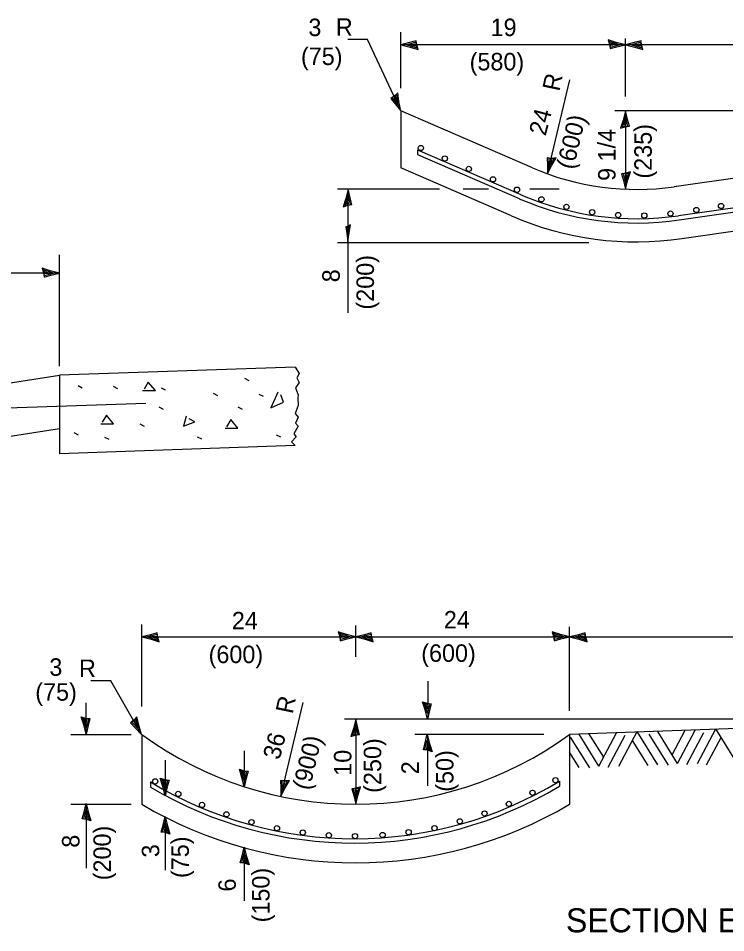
# Model space of a CAD drawing. Extents: x 1901644 to 1903004, y 132483 to 132923.
# Drawn here: x 1902514.9 to 1902612.1, y 132601.2 to 132726.8 of the extents above; entities that cross this region are included whole.
import ezdxf

# ---------------------------------------------------------------- set-up
doc = ezdxf.new("R2010")
doc.units = 0
for name, color, linetype in [('Design_PR_EOP', 7, 'Continuous'), ('Design_PR_Roadway Dimensions', 7, 'Continuous'), ('Drainage_EX_Plan and Profile Notes', 7, 'Continuous'), ('Level 48', 7, 'Continuous'), ('Sheets_General Details', 7, 'Continuous'), ('Topo_Building', 7, 'Continuous')]:
    doc.layers.add(name, color=color, linetype=linetype)

# ---------------------------------------------------------------- blocks, each defined once
blk = doc.blocks.new('CTH')
at = {"layer": 'Drainage_EX_Plan and Profile Notes'}
blk.add_lwpolyline([(-1.836, 0.047), (-1.774, -0.444), (-0.999, -0.231), (0, 0), (-1.066, 0.262), (-2, 0.556), (-1.836, 0.047), (-1.754, -0.277), (-0.672, 0.002), (-1.855, 0.375), (-1.68, -0.044), (-1.182, 0.014), (-1.661, 0.145)], dxfattribs=at)

msp = doc.modelspace()

# ---------------------------------------------------------------- linework, layer by layer
at = {"layer": 'Design_PR_EOP'}
for p, q in [((1902567.44, 132714.09), (1902567.44, 132706.29)), ((1902585.53, 132706.26), (1902567.44, 132714.09)), ((1902605.02, 132703.67), (1902676.64, 132714.09)), ((1902605.61, 132699.69), (1902672.63, 132709.44)), ((1902569.74, 132708.73), (1902583.94, 132702.58)), ((1902569.74, 132708.73), (1902569.74, 132708.08)), ((1902569.74, 132708.08), (1902583.7, 132702.03)), ((1902570.2, 132708.98), (1902570.2, 132708.98)), ((1902605.7, 132699.1), (1902672.63, 132708.84)), ((1902573.5, 132707.54), (1902573.5, 132707.54)), ((1902606.06, 132696.54), (1902676.64, 132706.81)), ((1902582.66, 132699.65), (1902567.44, 132706.25)), ((1902576.8, 132706.11), (1902576.8, 132706.11)), ((1902580.11, 132704.68), (1902580.11, 132704.68)), ((1902583.41, 132703.25), (1902583.41, 132703.25)), ((1902586.76, 132701.93), (1902586.76, 132701.93)), ((1902590.2, 132700.89), (1902590.2, 132700.89)), ((1902593.73, 132700.17), (1902593.73, 132700.17)), ((1902597.31, 132699.77), (1902597.31, 132699.77)), ((1902600.9, 132699.71), (1902600.9, 132699.71)), ((1902604.49, 132699.98), (1902604.49, 132699.98)), ((1902608.06, 132700.47), (1902608.06, 132700.47)), ((1902552.92, 132678.9), (1902520.54, 132677.77)), ((1902476.04, 132670.84), (1902520.54, 132677.77)), ((1902520.54, 132677.77), (1902520.54, 132666.97)), ((1902545.98, 132677.35), (1902546.57, 132677.06)), ((1902523.08, 132676.35), (1902523.66, 132676.06)), ((1902527.92, 132676.25), (1902528.51, 132675.96)), ((1902534.49, 132676.06), (1902535.08, 132675.76)), ((1902541.66, 132675.31), (1902542.25, 132675.01)), ((1902547.92, 132675.17), (1902548.51, 132674.88)), ((1902534.2, 132673.42), (1902534.79, 132673.13)), ((1902545.03, 132673.42), (1902545.62, 132673.13)), ((1902477.15, 132663.73), (1902520.54, 132670.48)), ((1902531.57, 132671.08), (1902532.15, 132670.79)), ((1902522.49, 132669.91), (1902523.08, 132669.61)), ((1902526.74, 132669.26), (1902527.33, 132668.97)), ((1902539.47, 132669.32), (1902540.06, 132669.03)), ((1902550.3, 132669.61), (1902550.89, 132669.32)), ((1902552.92, 132668.1), (1902520.54, 132666.97)), ((1902650.61, 132630.55), (1902590.64, 132628.45)), ((1902604.74, 132625.64), (1902606.54, 132629.01)), ((1902605.48, 132624.46), (1902607.9, 132629.01)), ((1902608.19, 132624.45), (1902610.72, 132629.21)), ((1902613.58, 132624.64), (1902610.72, 132629.21)), ((1902531.84, 132628.45), (1902531.84, 132618.85)), ((1902590.64, 132628.45), (1902590.64, 132618.85)), ((1902593.41, 132623.84), (1902590.76, 132628.08)), ((1902594.67, 132624.08), (1902591.94, 132628.46)), ((1902595.32, 132625.31), (1902593.3, 132628.55)), ((1902594.67, 132624.08), (1902597.09, 132628.64)), ((1902595.95, 132623.93), (1902598.29, 132628.34)), ((1902597.38, 132624.07), (1902599.91, 132628.83)), ((1902602.77, 132624.26), (1902599.91, 132628.83)), ((1902604.21, 132624.22), (1902601.57, 132628.46)), ((1902605.48, 132624.46), (1902602.75, 132628.83)), ((1902606.75, 132624.31), (1902609.1, 132628.72)), ((1902609.45, 132624.28), (1902611.46, 132628.04)), ((1902601.41, 132624.19), (1902599.26, 132627.61)), ((1902591.97, 132623.88), (1902590.64, 132626)), ((1902533.02, 132621.92), (1902533.02, 132621.22)), ((1902589.23, 132622.04), (1902589.23, 132621.34))]:
    msp.add_line(p, q, dxfattribs=at)
for points in [[(1902552.92, 132678.9), (1902553.49, 132678), (1902553.13, 132677.42), (1902553.49, 132676.76), (1902552.98, 132676.03), (1902553.35, 132675.08), (1902553.27, 132674.64), (1902553.35, 132673.61), (1902552.91, 132672.51), (1902553.35, 132672), (1902552.98, 132671.2), (1902553.35, 132670.76), (1902552.76, 132669.73), (1902553.05, 132669.29), (1902552.4, 132668.63), (1902552.92, 132668.1)], [(1902531.96, 132675.67), (1902533.72, 132675.67), (1902532.74, 132676.84), (1902532.16, 132675.86)], [(1902550.55, 132675.45), (1902549.58, 132673.3), (1902551.33, 132674.08), (1902550.94, 132675.06)], [(1902526.2, 132671.12), (1902527.95, 132671.12), (1902526.98, 132672.29), (1902526.39, 132671.31)], [(1902537.95, 132672.17), (1902537.56, 132670.8), (1902539.12, 132671.38), (1902538.34, 132671.77)], [(1902543.3, 132670.51), (1902545.06, 132670.51), (1902544.08, 132671.68), (1902543.5, 132670.7)]]:
    msp.add_lwpolyline(points, dxfattribs=at)
for centre in [(1902570.2, 132708.98), (1902573.5, 132707.54), (1902576.8, 132706.11), (1902580.11, 132704.68), (1902583.41, 132703.25), (1902586.76, 132701.93), (1902590.2, 132700.89), (1902593.73, 132700.17), (1902608.06, 132700.47), (1902611.45, 132701.02), (1902597.31, 132699.77), (1902600.9, 132699.71), (1902604.49, 132699.98), (1902533.69, 132621.99), (1902588.69, 132622.16), (1902536.86, 132620.27), (1902585.54, 132620.43), (1902540.12, 132618.76), (1902582.29, 132618.9), (1902543.48, 132617.47), (1902578.95, 132617.59), (1902546.92, 132616.4), (1902575.54, 132616.51), (1902550.42, 132615.56), (1902553.97, 132614.97), (1902568.51, 132615.02), (1902572.07, 132615.57), (1902557.55, 132614.59), (1902561.15, 132614.48), (1902564.94, 132614.63)]:
    msp.add_circle(centre, 0.36, dxfattribs=at)
for centre, radius, start, end in [((1902599.84, 132739.29), 36, 246.5762, 278.2814), ((1902599.85, 132739.27), 40.6, 246.5762, 278.2814), ((1902599.85, 132739.27), 40, 246.5762, 278.2814), ((1902599.84, 132739.29), 43.2, 246.5762, 278.2814), ((1902561.24, 132668.67), 49.82, 233.8331, 306.1669), ((1902561.03, 132668.33), 54.21, 238.8933, 301.347), ((1902561.03, 132668.33), 54.81, 239.271, 300.9657), ((1902561.24, 132668.67), 57.85, 239.4535, 300.5465)]:
    msp.add_arc(centre, radius, start, end, dxfattribs=at)
at = {"layer": 'Design_PR_Roadway Dimensions'}
for p, q in [((1902567.44, 132717.21), (1902567.44, 132724.88)), ((1902562.85, 132723.87), (1902560.15, 132723.87)), ((1902567.44, 132714.09), (1902562.85, 132723.87)), ((1902598.32, 132723.17), (1902567.44, 132723.17)), ((1902598.32, 132716.05), (1902598.32, 132724.01)), ((1902676.64, 132723.17), (1902598.32, 132723.17)), ((1902587.59, 132705.43), (1902590.68, 132718.32)), ((1902664.64, 132714.09), (1902596.84, 132714.09)), ((1902598.32, 132714.09), (1902598.32, 132703.32)), ((1902572.77, 132703.32), (1902558.76, 132703.32)), ((1902560.19, 132686.33), (1902560.19, 132703.32)), ((1902579.51, 132703.32), (1902576, 132703.32)), ((1902589.18, 132703.32), (1902585.17, 132703.32)), ((1902593.29, 132695.94), (1902558.76, 132695.94)), ((1902520.54, 132679.03), (1902520.54, 132694.31)), ((1902520.54, 132691.79), (1902470.07, 132691.79)), ((1902531.84, 132632.26), (1902531.84, 132643.52)), ((1902561.24, 132639.1), (1902561.24, 132643.4)), ((1902590.64, 132631.66), (1902590.64, 132643.21)), ((1902531.84, 132641.84), (1902561.24, 132641.84)), ((1902561.24, 132641.84), (1902590.64, 132641.84)), ((1902590.64, 132641.84), (1902650.61, 132641.84)), ((1902527.61, 132635.8), (1902524.85, 132635.8)), ((1902531.79, 132628.45), (1902527.61, 132635.8)), ((1902571.14, 132635.76), (1902571.14, 132630.55)), ((1902524.19, 132628.55), (1902524.19, 132632.79)), ((1902550.93, 132619.93), (1902554.02, 132632.82)), ((1902632.52, 132630.55), (1902559.72, 132630.55)), ((1902561.24, 132630.55), (1902561.24, 132618.85)), ((1902522.1, 132628.45), (1902530.4, 132628.45)), ((1902587.1, 132628.45), (1902569.36, 132628.45)), ((1902571.14, 132621.39), (1902571.14, 132628.3)), ((1902545.91, 132626.19), (1902545.91, 132621.27)), ((1902535.06, 132624.89), (1902535.06, 132620.06)), ((1902522.1, 132618.85), (1902530.4, 132618.85)), ((1902524.19, 132618.84), (1902524.19, 132610.09)), ((1902535.05, 132617.08), (1902535.05, 132609.8)), ((1902545.91, 132612.89), (1902545.91, 132605.59))]:
    msp.add_line(p, q, dxfattribs=at)
for points in [[(1902569.64, 132723.11), (1902569.57, 132723.7), (1902568.64, 132723.45), (1902567.44, 132723.17), (1902568.72, 132722.85), (1902569.84, 132722.5), (1902569.64, 132723.11), (1902569.54, 132723.5), (1902568.25, 132723.17), (1902569.67, 132722.72), (1902569.46, 132723.22), (1902568.86, 132723.15), (1902569.43, 132722.99)], [(1902596.12, 132723.23), (1902596.19, 132722.64), (1902597.12, 132722.89), (1902598.32, 132723.17), (1902597.04, 132723.48), (1902595.92, 132723.84), (1902596.12, 132723.23), (1902596.21, 132722.84), (1902597.51, 132723.17), (1902596.09, 132723.62), (1902596.3, 132723.12), (1902596.9, 132723.19), (1902596.33, 132723.34)], [(1902600.52, 132723.11), (1902600.45, 132723.7), (1902599.52, 132723.45), (1902598.32, 132723.17), (1902599.6, 132722.85), (1902600.72, 132722.5), (1902600.52, 132723.11), (1902600.42, 132723.5), (1902599.13, 132723.17), (1902600.54, 132722.72), (1902600.33, 132723.22), (1902599.74, 132723.15), (1902600.31, 132722.99)], [(1902566.55, 132716.11), (1902566.05, 132715.79), (1902566.68, 132715.06), (1902567.44, 132714.09), (1902567.18, 132715.38), (1902567.02, 132716.55), (1902566.55, 132716.11), (1902566.24, 132715.86), (1902567.1, 132714.82), (1902566.9, 132716.3), (1902566.54, 132715.89), (1902566.85, 132715.38), (1902566.75, 132715.97)], [(1902598.26, 132711.89), (1902598.85, 132711.96), (1902598.6, 132712.89), (1902598.32, 132714.09), (1902598, 132712.81), (1902597.65, 132711.69), (1902598.26, 132711.89), (1902598.65, 132711.99), (1902598.32, 132713.29), (1902597.87, 132711.87), (1902598.37, 132712.08), (1902598.3, 132712.67), (1902598.14, 132712.1)], [(1902588.16, 132707.56), (1902587.57, 132707.63), (1902587.6, 132706.66), (1902587.59, 132705.43), (1902588.2, 132706.6), (1902588.8, 132707.61), (1902588.16, 132707.56), (1902587.76, 132707.56), (1902587.78, 132706.22), (1902588.55, 132707.49), (1902588.01, 132707.4), (1902587.94, 132706.81), (1902588.23, 132707.33)], [(1902598.38, 132705.53), (1902597.79, 132705.45), (1902598.04, 132704.52), (1902598.32, 132703.32), (1902598.63, 132704.6), (1902598.99, 132705.72), (1902598.38, 132705.53), (1902597.99, 132705.43), (1902598.32, 132704.13), (1902598.77, 132705.55), (1902598.27, 132705.34), (1902598.34, 132704.74), (1902598.49, 132705.32)], [(1902560.14, 132701.12), (1902560.73, 132701.2), (1902560.47, 132702.13), (1902560.19, 132703.32), (1902559.88, 132702.05), (1902559.53, 132700.92), (1902560.14, 132701.12), (1902560.52, 132701.22), (1902560.19, 132702.52), (1902559.74, 132701.1), (1902560.25, 132701.31), (1902560.18, 132701.91), (1902560.02, 132701.33)], [(1902560.21, 132698.22), (1902559.9, 132698.15), (1902560.03, 132697.26), (1902560.18, 132696.12), (1902560.35, 132697.34), (1902560.53, 132698.41), (1902560.21, 132698.22), (1902560, 132698.13), (1902560.18, 132696.89), (1902560.42, 132698.24), (1902560.15, 132698.04), (1902560.19, 132697.47), (1902560.27, 132698.02)], [(1902518.33, 132691.85), (1902518.41, 132691.26), (1902519.34, 132691.51), (1902520.54, 132691.79), (1902519.26, 132692.1), (1902518.14, 132692.46), (1902518.33, 132691.85), (1902518.43, 132691.46), (1902519.73, 132691.79), (1902518.31, 132692.24), (1902518.52, 132691.74), (1902519.12, 132691.81), (1902518.54, 132691.96)], [(1902534.05, 132641.79), (1902533.97, 132642.38), (1902533.04, 132642.12), (1902531.84, 132641.84), (1902533.12, 132641.53), (1902534.24, 132641.18), (1902534.05, 132641.79), (1902533.95, 132642.17), (1902532.65, 132641.84), (1902534.07, 132641.39), (1902533.86, 132641.9), (1902533.26, 132641.83), (1902533.84, 132641.67)], [(1902559.04, 132641.9), (1902559.12, 132641.31), (1902560.05, 132641.57), (1902561.24, 132641.84), (1902559.97, 132642.16), (1902558.84, 132642.51), (1902559.04, 132641.9), (1902559.14, 132641.51), (1902560.44, 132641.84), (1902559.02, 132642.29), (1902559.23, 132641.79), (1902559.83, 132641.86), (1902559.25, 132642.02)], [(1902563.45, 132641.79), (1902563.37, 132642.38), (1902562.44, 132642.12), (1902561.24, 132641.84), (1902562.52, 132641.53), (1902563.64, 132641.18), (1902563.45, 132641.79), (1902563.35, 132642.17), (1902562.05, 132641.84), (1902563.47, 132641.39), (1902563.26, 132641.9), (1902562.66, 132641.83), (1902563.24, 132641.67)], [(1902588.44, 132641.9), (1902588.52, 132641.31), (1902589.45, 132641.57), (1902590.64, 132641.84), (1902589.37, 132642.16), (1902588.24, 132642.51), (1902588.44, 132641.9), (1902588.54, 132641.51), (1902589.84, 132641.84), (1902588.42, 132642.29), (1902588.63, 132641.79), (1902589.23, 132641.86), (1902588.65, 132642.02)], [(1902592.85, 132641.79), (1902592.77, 132642.38), (1902591.84, 132642.12), (1902590.64, 132641.84), (1902591.92, 132641.53), (1902593.04, 132641.18), (1902592.85, 132641.79), (1902592.75, 132642.17), (1902591.45, 132641.84), (1902592.87, 132641.39), (1902592.66, 132641.9), (1902592.06, 132641.83), (1902592.64, 132641.67)], [(1902571.04, 132632.74), (1902571.63, 132632.66), (1902571.37, 132631.73), (1902571.09, 132630.54), (1902570.78, 132631.82), (1902570.43, 132632.94), (1902571.04, 132632.74), (1902571.43, 132632.64), (1902571.09, 132631.34), (1902570.64, 132632.76), (1902571.15, 132632.55), (1902571.08, 132631.95), (1902570.92, 132632.53)], [(1902524.13, 132630.68), (1902524.71, 132630.61), (1902524.46, 132629.68), (1902524.18, 132628.48), (1902523.87, 132629.76), (1902523.51, 132630.88), (1902524.13, 132630.68), (1902524.51, 132630.58), (1902524.18, 132629.28), (1902523.73, 132630.7), (1902524.23, 132630.49), (1902524.16, 132629.9), (1902524.01, 132630.47)], [(1902561.19, 132628.34), (1902561.78, 132628.42), (1902561.52, 132629.35), (1902561.24, 132630.55), (1902560.93, 132629.27), (1902560.58, 132628.15), (1902561.19, 132628.34), (1902561.58, 132628.44), (1902561.24, 132629.74), (1902560.79, 132628.32), (1902561.3, 132628.53), (1902561.23, 132629.13), (1902561.07, 132628.55)], [(1902571.14, 132626.26), (1902570.55, 132626.34), (1902570.8, 132627.27), (1902571.08, 132628.47), (1902571.39, 132627.19), (1902571.75, 132626.07), (1902571.14, 132626.26), (1902570.75, 132626.36), (1902571.08, 132627.66), (1902571.53, 132626.24), (1902571.03, 132626.45), (1902571.1, 132627.05), (1902571.25, 132626.47)], [(1902545.86, 132623.46), (1902546.45, 132623.38), (1902546.19, 132622.45), (1902545.91, 132621.25), (1902545.6, 132622.53), (1902545.25, 132623.65), (1902545.86, 132623.46), (1902546.25, 132623.36), (1902545.91, 132622.06), (1902545.46, 132623.48), (1902545.97, 132623.27), (1902545.9, 132622.67), (1902545.74, 132623.25)], [(1902535, 132622.23), (1902535.59, 132622.16), (1902535.34, 132621.23), (1902535.06, 132620.03), (1902534.74, 132621.31), (1902534.39, 132622.43), (1902535, 132622.23), (1902535.39, 132622.13), (1902535.06, 132620.83), (1902534.61, 132622.25), (1902535.11, 132622.04), (1902535.04, 132621.44), (1902534.88, 132622.02)], [(1902551.5, 132622.06), (1902550.91, 132622.12), (1902550.94, 132621.16), (1902550.93, 132619.93), (1902551.54, 132621.1), (1902552.14, 132622.11), (1902551.5, 132622.06), (1902551.1, 132622.05), (1902551.12, 132620.71), (1902551.89, 132621.99), (1902551.35, 132621.9), (1902551.28, 132621.3), (1902551.57, 132621.83)], [(1902561.3, 132621.06), (1902560.71, 132620.98), (1902560.97, 132620.05), (1902561.24, 132618.85), (1902561.56, 132620.13), (1902561.91, 132621.25), (1902561.3, 132621.06), (1902560.91, 132620.96), (1902561.25, 132619.66), (1902561.69, 132621.08), (1902561.19, 132620.87), (1902561.26, 132620.27), (1902561.42, 132620.85)], [(1902524.25, 132616.76), (1902523.66, 132616.83), (1902523.91, 132617.76), (1902524.19, 132618.96), (1902524.5, 132617.68), (1902524.86, 132616.56), (1902524.25, 132616.76), (1902523.86, 132616.86), (1902524.19, 132618.15), (1902524.64, 132616.73), (1902524.14, 132616.94), (1902524.21, 132617.54), (1902524.36, 132616.97)], [(1902535.1, 132614.95), (1902534.51, 132615.03), (1902534.76, 132615.96), (1902535.04, 132617.16), (1902535.36, 132615.88), (1902535.71, 132614.76), (1902535.1, 132614.95), (1902534.71, 132615.05), (1902535.04, 132616.35), (1902535.49, 132614.93), (1902534.99, 132615.14), (1902535.06, 132615.74), (1902535.22, 132615.16)], [(1902545.97, 132610.74), (1902545.38, 132610.82), (1902545.64, 132611.75), (1902545.91, 132612.94), (1902546.23, 132611.66), (1902546.58, 132610.54), (1902545.97, 132610.74), (1902545.58, 132610.84), (1902545.92, 132612.14), (1902546.36, 132610.72), (1902545.86, 132610.93), (1902545.93, 132611.53), (1902546.09, 132610.95)]]:
    msp.add_lwpolyline(points, dxfattribs=at)
at = {"layer": 'Topo_Building'}
msp.add_line((1902532.42, 132673.91), (1902511.27, 132673.17), dxfattribs=at)

# ---------------------------------------------------------------- block references
at = {"layer": 'Design_PR_Roadway Dimensions', "xscale": 1.2000000000000002, "yscale": 1.1999999999999997, "rotation": -60.36100711280228}
msp.add_blockref('CTH', (1902531.79, 132628.45), dxfattribs=at)

# ---------------------------------------------------------------- texts
at = {"layer": 'Design_PR_Roadway Dimensions'}
for s, p in [('R', (1902558.52, 132724.39)), ('(75)', (1902553.72, 132720.37)), ('(580)', (1902576.9, 132719.64)), ('(600)', (1902541.03, 132638.24)), ('(600)', (1902570.25, 132638.41)), ('R', (1902523.22, 132636.33)), ('(75)', (1902517.21, 132633.08))]:
    msp.add_text(s, height=2.4, dxfattribs=at).set_placement(p)
for s, rotation, p in [('R', 78.2492, (1902589.23, 132716.67)), ('(600)', 76.6741, (1902591.15, 132705.93)), ('(235)', 90, (1902601.93, 132704.78)), ('(200)', 90, (1902563.75, 132686.79)), ('R', 78.2492, (1902552.57, 132631.17)), ('(900)', 76.6741, (1902554.89, 132620.68)), ('(250)', 90, (1902564.75, 132620.42)), ('(50)', 90, (1902574.67, 132620.57)), ('(200)', 90, (1902527.6, 132608.41)), ('(75)', 90.1025, (1902538.32, 132608.72)), ('(150)', 90.1025, (1902549.41, 132602.63))]:
    msp.add_text(s, height=2.4, rotation=rotation, dxfattribs=at).set_placement(p)
at = {"layer": 'Level 48'}
for s, p in [('3', (1902554.74, 132724.35)), ('19', (1902579.78, 132724.35)), ('24', (1902544.22, 132642.87)), ('24', (1902573.35, 132642.99)), ('3', (1902519.14, 132636.49))]:
    msp.add_text(s, height=2.4, dxfattribs=at).set_placement(p)
for s, rotation, p in [('24', 75.3333, (1902587.33, 132710.54)), ('9 1/4 ', 90, (1902596.95, 132704.46)), ('8', 90, (1902559.05, 132690.54)), ('36', 75.3333, (1902550.77, 132624.85)), ('10', 90, (1902560.65, 132622.76)), ('2', 90, (1902569.92, 132622.97)), ('8', 90, (1902523.28, 132612.88)), ('3', 93.116, (1902534.29, 132611.62)), ('6', 93.116, (1902544.82, 132606.92))]:
    msp.add_text(s, height=2.4, rotation=rotation, dxfattribs=at).set_placement(p)
at = {"layer": 'Sheets_General Details'}
msp.add_text('SECTION E-E', height=3.3, dxfattribs=at).set_placement((1902590.13, 132601.26))

doc.saveas('drawing.dxf')
